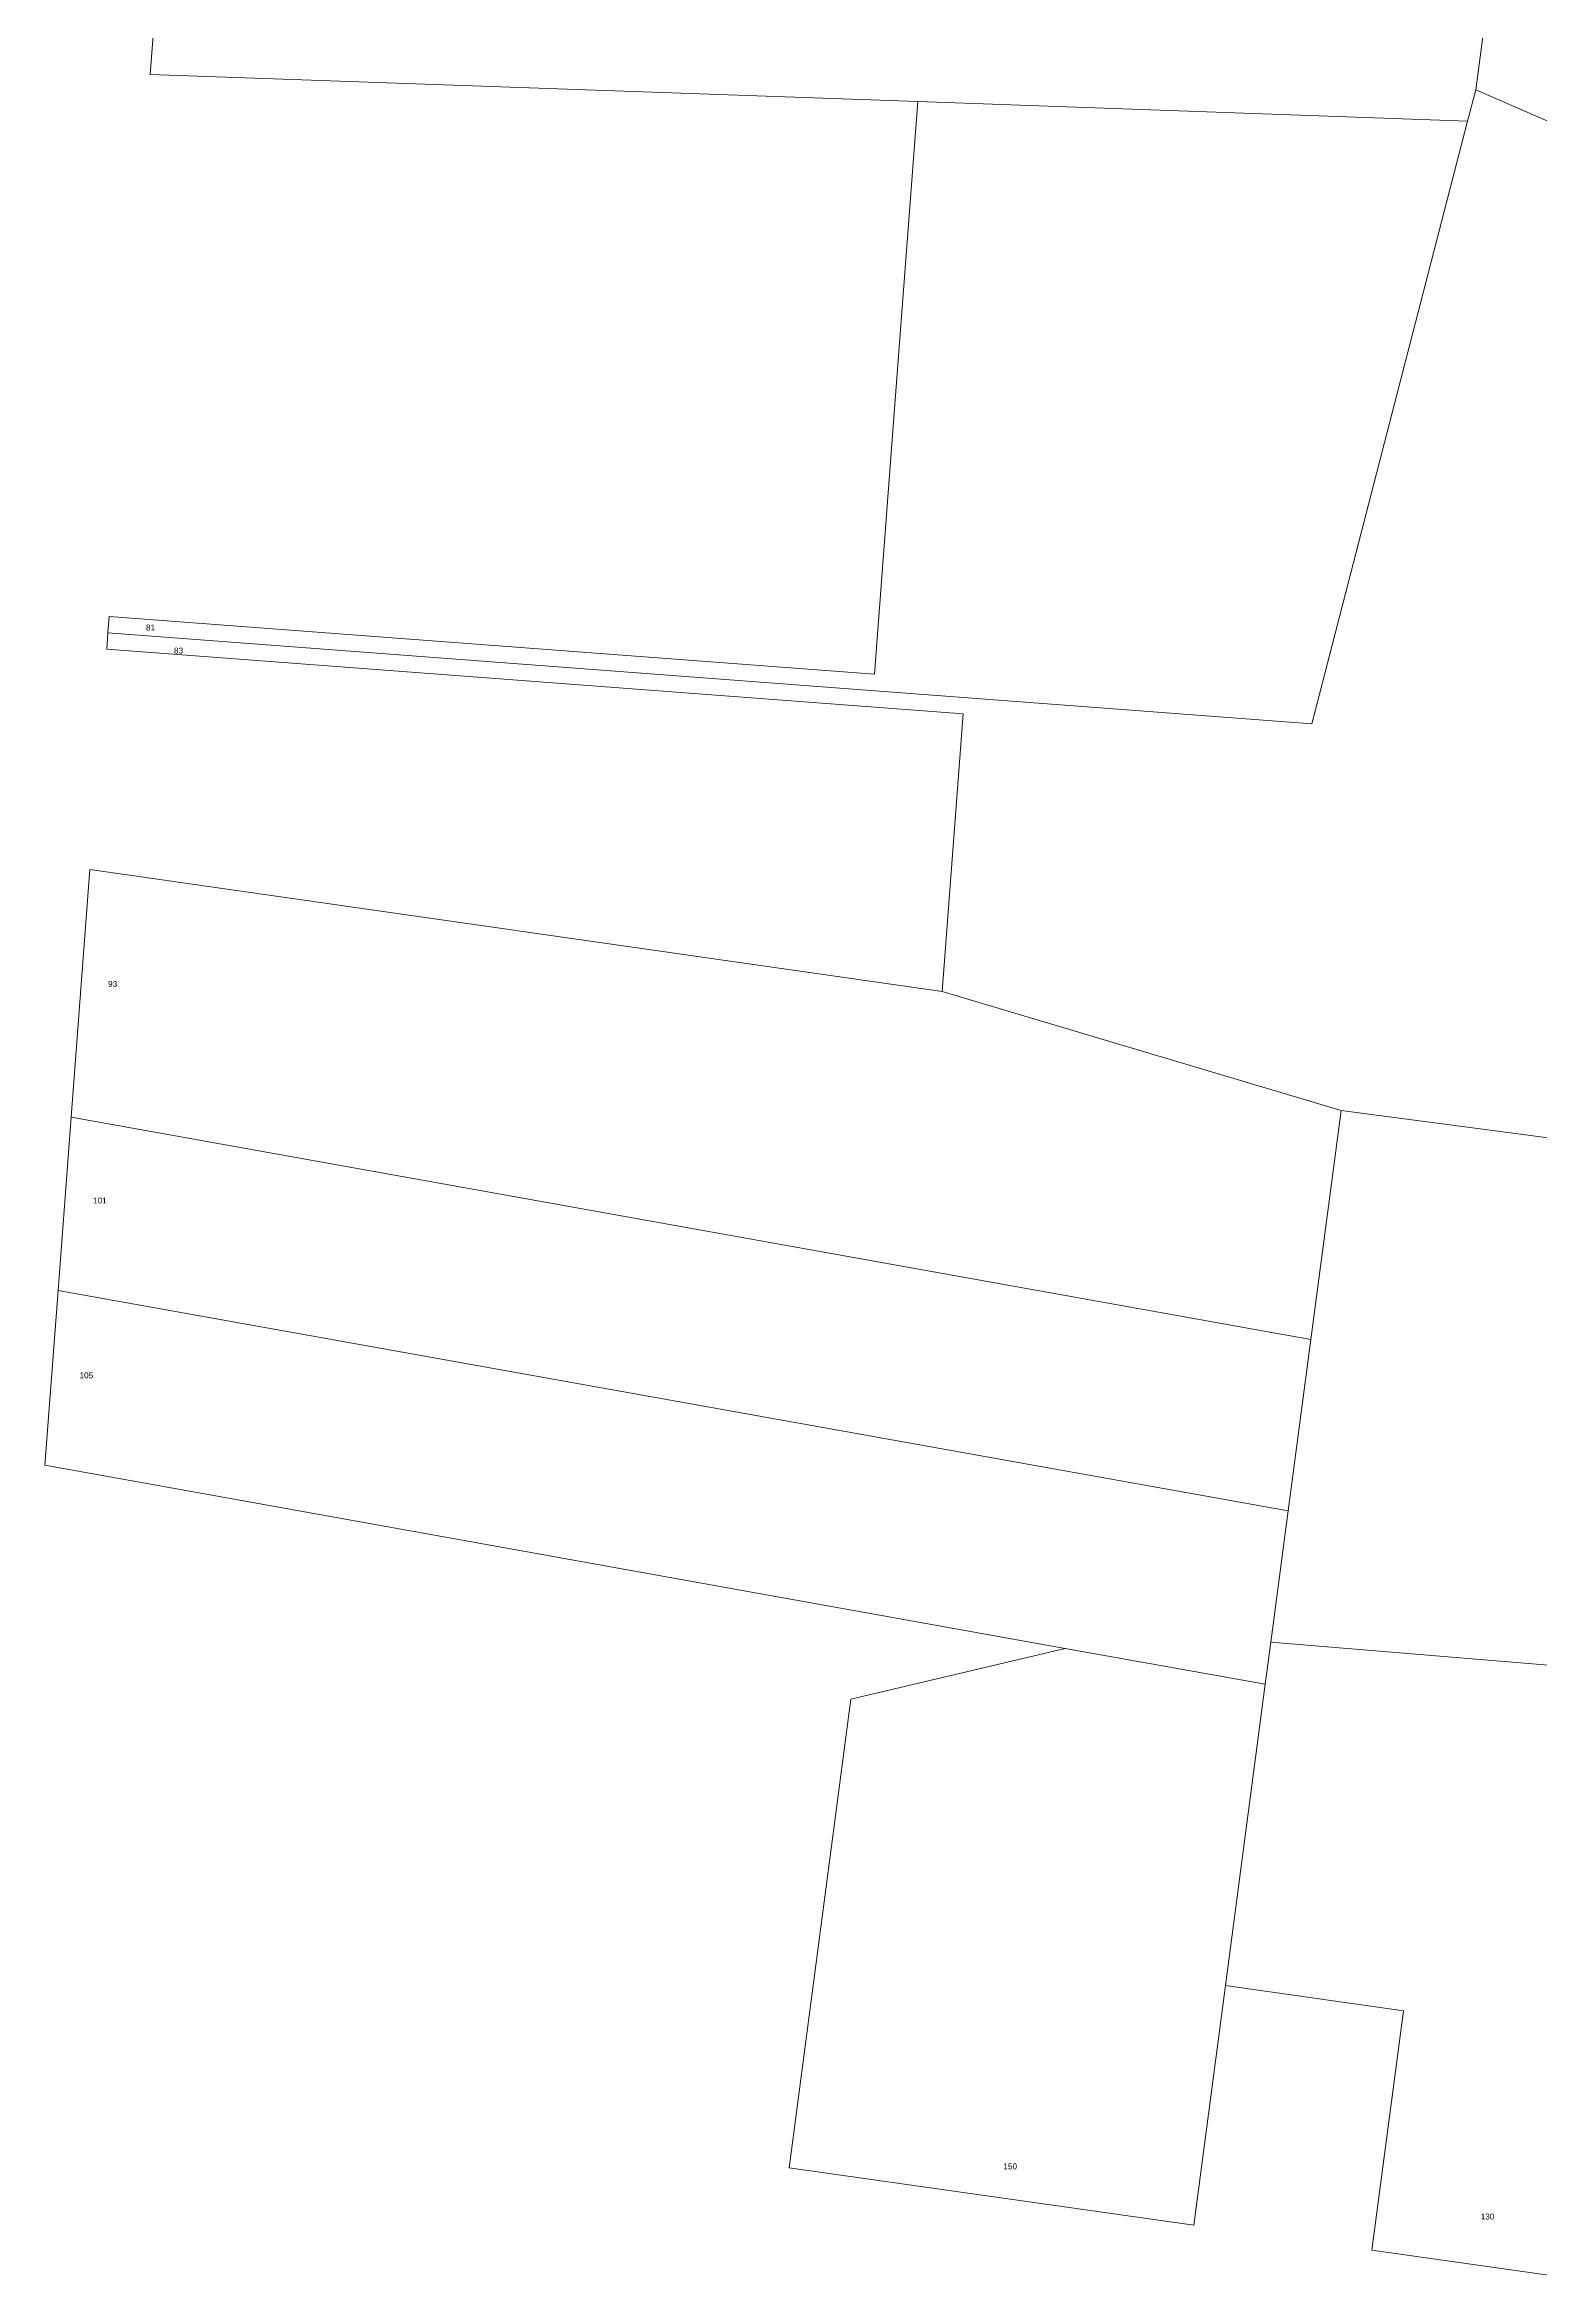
# Model space of a CAD drawing. Header units: metres. Extents: x 250871 to 255994, y 6164531 to 6169422.
# Drawn here: x 251151 to 251608, y 6165597 to 6166280 of the extents above; entities that cross this region are included whole.
import ezdxf

# ---------------------------------------------------------------- set-up
doc = ezdxf.new("R2010")
doc.units = ezdxf.units.M
doc.layers.add('Cadastre Land Parcels_SP_EXT', color=118, linetype='Continuous', lineweight=15)
doc.styles.get("Standard").update_dxf_attribs({"font": 'arial.ttf'})

msp = doc.modelspace()

# ---------------------------------------------------------------- linework, layer by layer
at = {"layer": 'Cadastre Land Parcels_SP_EXT', "linetype": 'Continuous'}
for points in [[(251782.647, 6166191.91), (251857.93, 6166762.421), (251871.182, 6166862.824), (251774.566, 6166875.824), (251755.593, 6166732.038), (251639.605, 6166655.852), (251609.595, 6166428.435), (251598.914, 6166347.492), (251588.164, 6166266.023), (251707.692, 6166213.983), (251781.328, 6166181.923), (251782.647, 6166191.91)], [(251588.164, 6166266.023), (251598.914, 6166347.492), (251189.136, 6166346.522), (251183.397, 6166270.762), (251417.8, 6166262.446), (251585.696, 6166256.485), (251588.164, 6166266.023)], [(251659.752, 6166078.516), (251664.909, 6166138.295), (251707.692, 6166213.983), (251588.164, 6166266.023), (251585.696, 6166256.485), (251538.07, 6166072.38), (251170.479, 6166100.198), (251170.101, 6166095.211), (251431.641, 6166075.393), (251425.22, 6165990.616), (251547.037, 6165954.285), (251623.389, 6165944.205), (251659.752, 6166078.516)], [(251585.696, 6166256.485), (251417.8, 6166262.446), (251411, 6166172.632), (251404.556, 6166087.501), (251170.856, 6166105.185), (251170.479, 6166100.198), (251538.07, 6166072.38), (251585.696, 6166256.485)], [(251547.037, 6165954.285), (251425.22, 6165990.616), (251164.998, 6166027.844), (251159.273, 6165952.244), (251537.798, 6165884.343), (251547.037, 6165954.285)], [(251537.798, 6165884.343), (251159.273, 6165952.244), (251155.238, 6165899.29), (251530.875, 6165831.929), (251537.798, 6165884.343)], [(251525.584, 6165791.87), (251530.875, 6165831.929), (251155.238, 6165899.29), (251151.172, 6165845.928), (251462.76, 6165789.964), (251523.882, 6165778.986), (251525.584, 6165791.87)], [(251511.728, 6165686.975), (251523.882, 6165778.986), (251462.76, 6165789.964), (251397.364, 6165774.416), (251378.477, 6165631.322), (251502.065, 6165613.816), (251511.728, 6165686.975)]]:
    msp.add_lwpolyline(points, close=True, dxfattribs=at)
for points in [[(251623.389, 6165944.205), (251547.037, 6165954.285), (251537.798, 6165884.343), (251530.875, 6165831.929), (251525.584, 6165791.87), (251669.41, 6165779.916)], [(251669.41, 6165779.916), (251525.584, 6165791.87), (251523.882, 6165778.986), (251511.728, 6165686.975), (251566.062, 6165679.272), (251556.396, 6165606.115), (251619.081, 6165597.23)]]:
    msp.add_lwpolyline(points, dxfattribs=at)

# ---------------------------------------------------------------- texts
at = {"layer": 'Cadastre Land Parcels_SP_EXT'}
for s, p in [('81', (251182.093, 6166100.895)), ('83', (251190.641, 6166093.857)), ('93', (251170.521, 6165991.998)), ('101', (251165.897, 6165925.858)), ('105', (251161.793, 6165872.456)), ('150', (251443.903, 6165630.83)), ('130', (251589.698, 6165615.511))]:
    msp.add_text(s, height=1.8, dxfattribs=at).set_placement(p)

doc.saveas('drawing.dxf')
